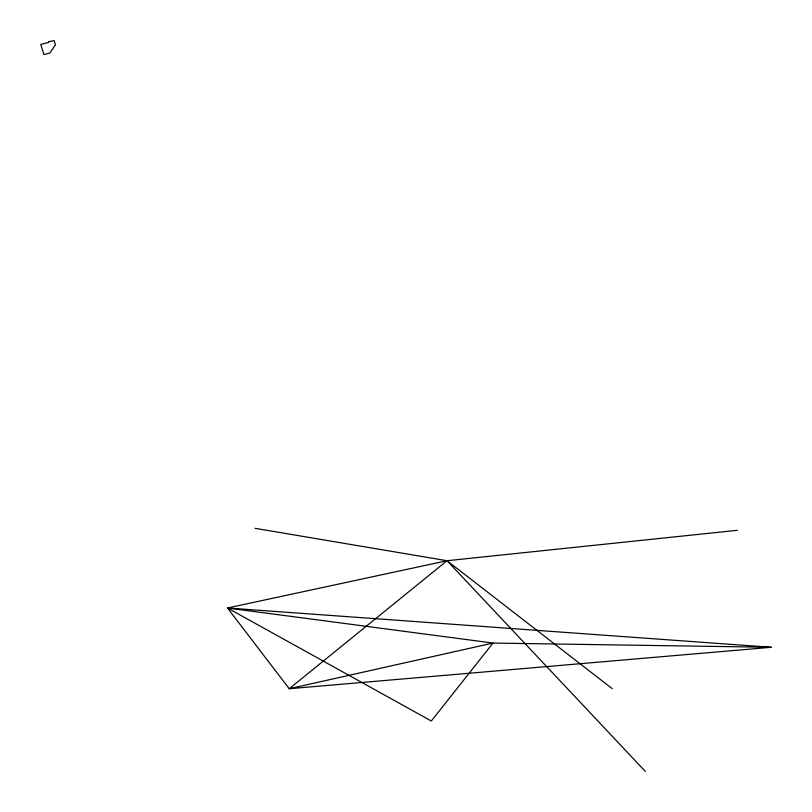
<?xml version="1.0" encoding="UTF-8"?>
<svg xmlns="http://www.w3.org/2000/svg" width="812" height="812" viewBox="0 0 812 812"><rect width="100%" height="100%" fill="white"/><g stroke="black" fill="none" stroke-linecap="round" stroke-linejoin="round"><path stroke-width="1.22" d="M771.248 647.286L493.016 643.063L431.324 720.995L227.482 607.995L771.248 647.286L289.245 688.718L227.482 607.995L447.036 560.716L737.357 530.307M227.482 607.995L493.016 643.063L289.245 688.718L447.036 560.716L612.218 688.657M255.009 528.318L447.036 560.716L645.307 771.4M48.893 41.656L48.436 42.437L40.752 44.437L43.97 54.597L49.857 53.044L55.48 44.812L54.16 40.6L48.893 41.656"/></g></svg>
